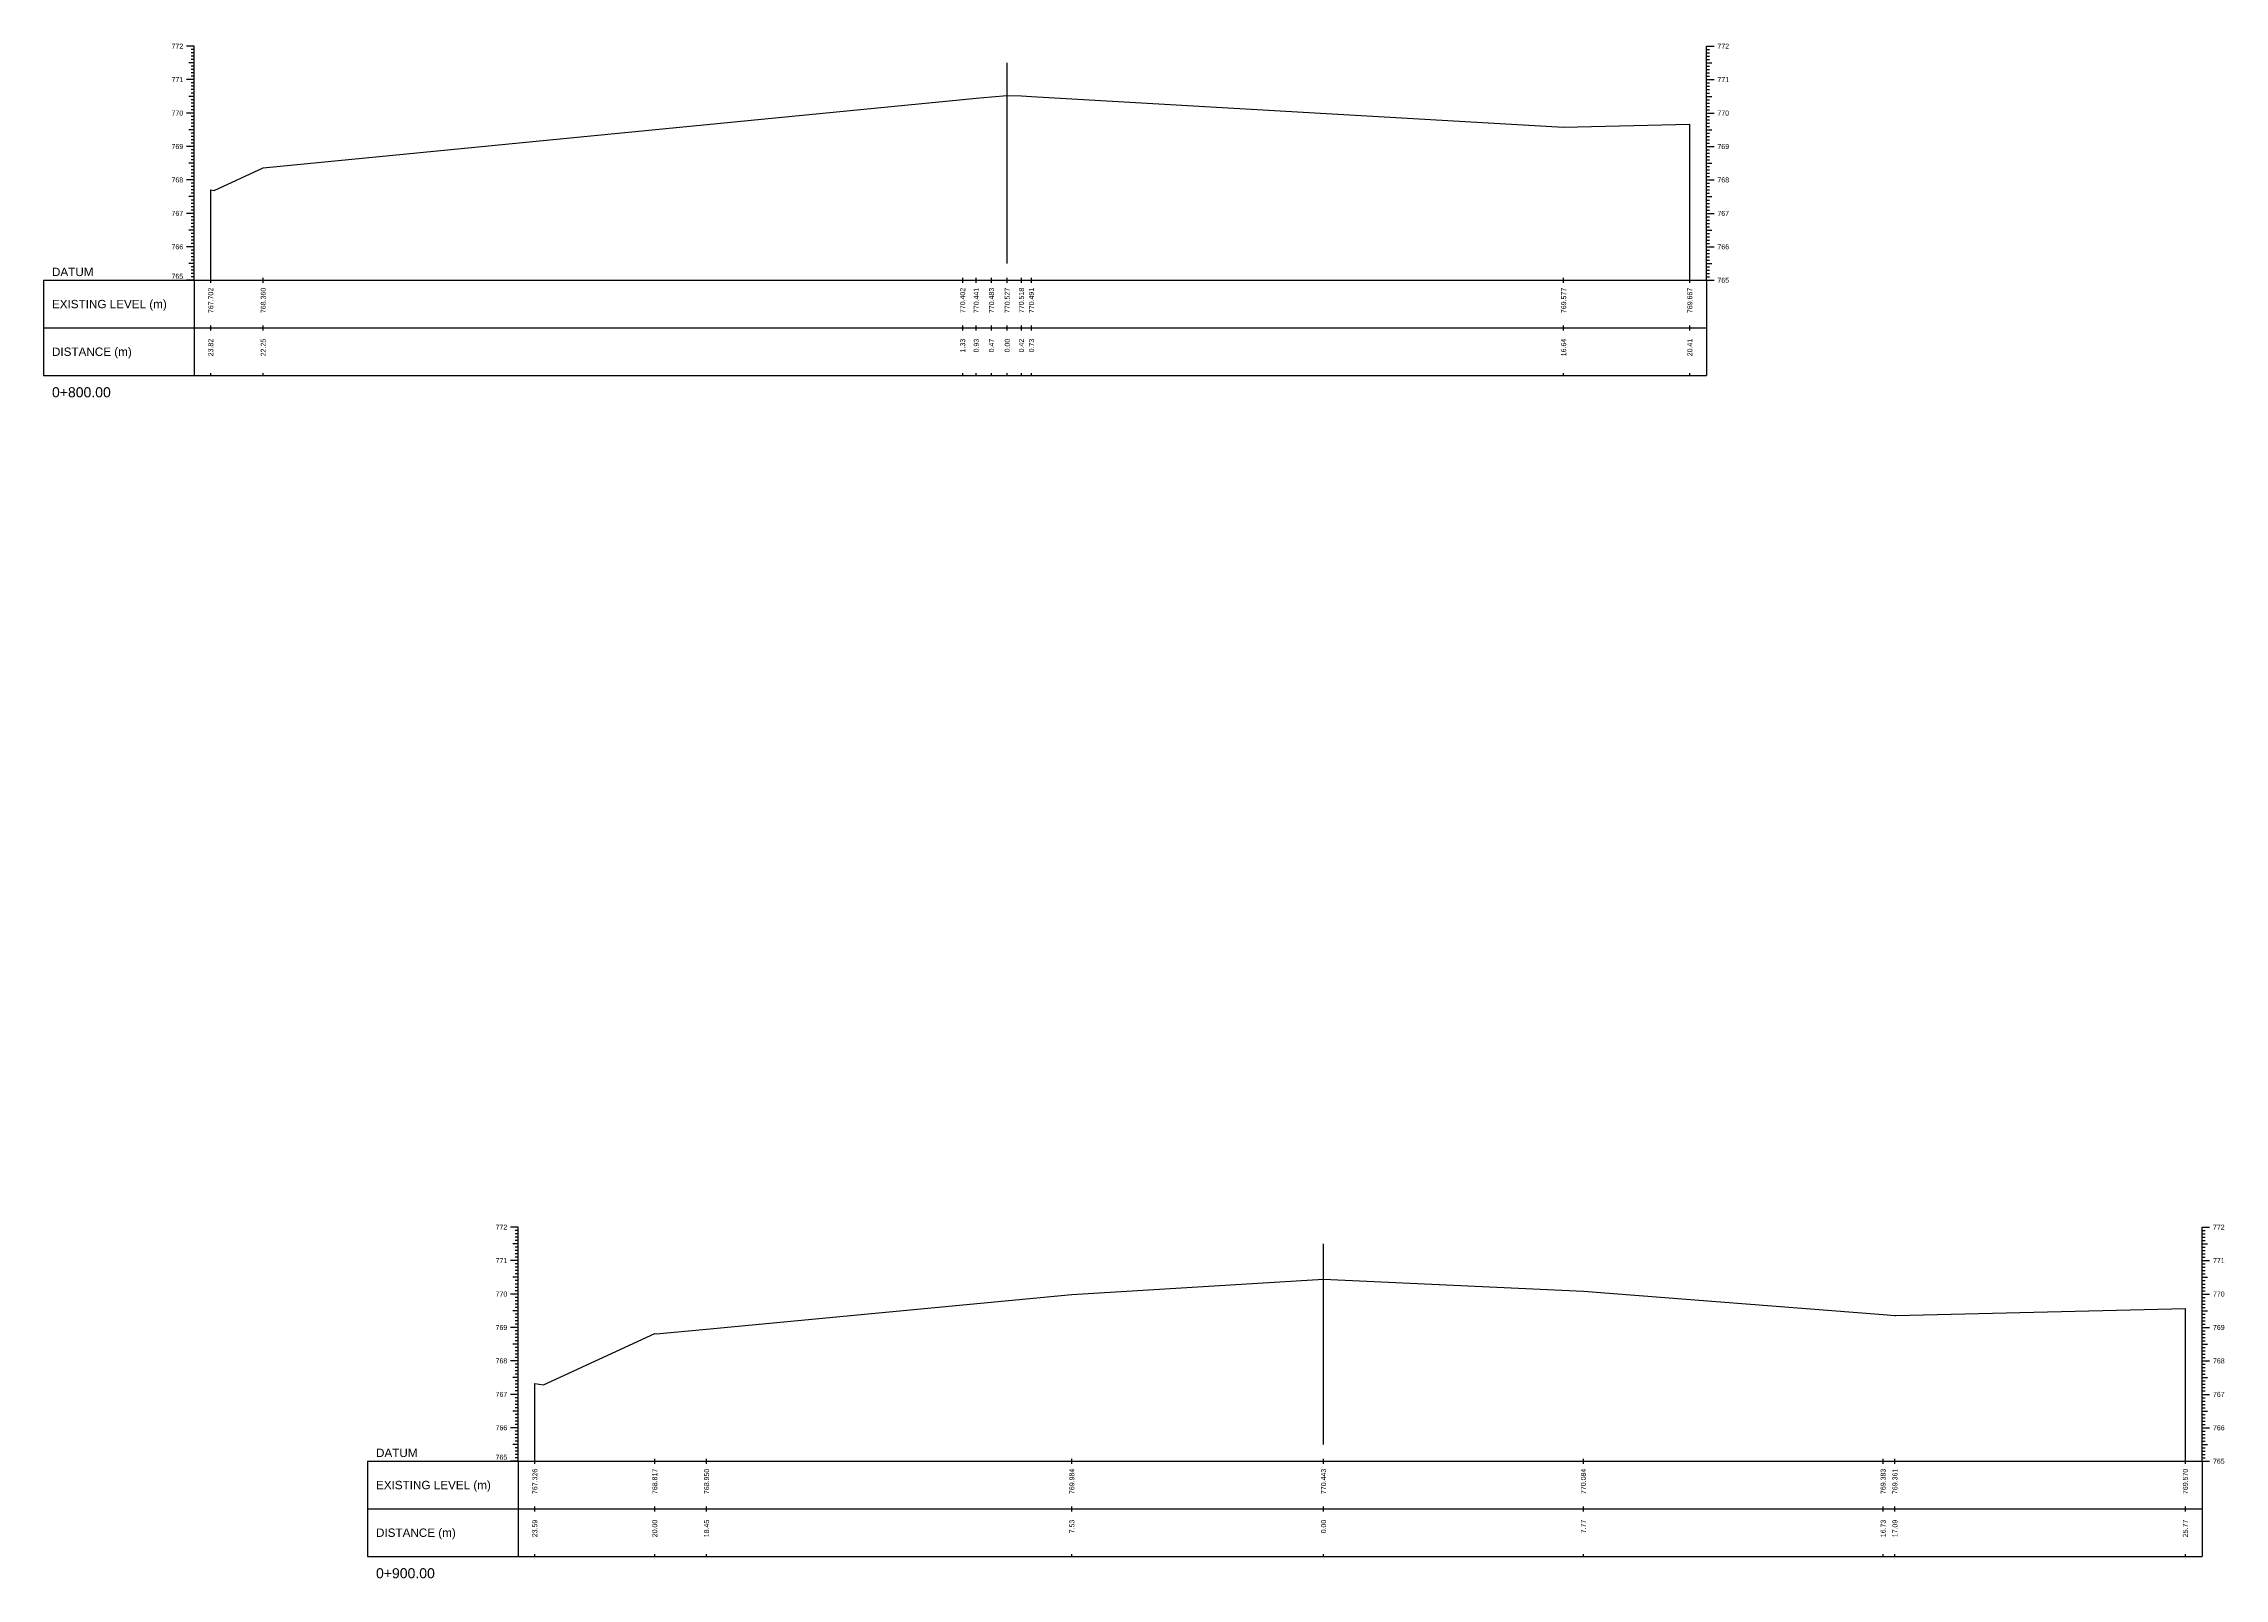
# Model space of a CAD drawing. Header units: millimetres. Extents: x 505 to 14020, y 627 to 6964.
# Drawn here: x 9220 to 9873, y 5780 to 6239 of the extents above; entities that cross this region are included whole.
import ezdxf
from ezdxf.enums import TextEntityAlignment as Align

# ---------------------------------------------------------------- set-up
doc = ezdxf.new("R2010")
doc.units = ezdxf.units.MM
for name, color, linetype in [('CL', 4, 'Continuous'), ('CS_Drawing', 7, 'Continuous'), ('GL', 3, 'Continuous')]:
    doc.layers.add(name, color=color, linetype=linetype)
doc.styles.get("Standard").update_dxf_attribs({"font": 'arial.ttf'})

msp = doc.modelspace()

# ---------------------------------------------------------------- linework, layer by layer
at = {"layer": 'CL', "ltscale": 10}
for p, q in [((9508.518, 6172.928), (9508.518, 6232.928)), ((9603.129, 5819.73), (9603.129, 5879.73))]:
    msp.add_line(p, q, dxfattribs=at)
at = {"layer": 'CS_Drawing'}
for p, q in [((9265.318, 6237.928), (9263.068, 6237.928)), ((9265.318, 6237.928), (9263.743, 6237.928)), ((9265.318, 6237.928), (9264.418, 6237.928)), ((9265.318, 6236.928), (9264.418, 6236.928)), ((9265.318, 6235.928), (9264.418, 6235.928)), ((9265.318, 6167.928), (9265.318, 6237.928)), ((9717.655, 6237.928), (9719.905, 6237.928)), ((9717.655, 6237.928), (9719.23, 6237.928)), ((9717.655, 6237.928), (9718.555, 6237.928)), ((9717.655, 6167.928), (9717.655, 6237.928)), ((9717.655, 6236.928), (9718.555, 6236.928)), ((9717.655, 6235.928), (9718.555, 6235.928)), ((9265.318, 6232.928), (9263.743, 6232.928)), ((9265.318, 6234.928), (9264.418, 6234.928)), ((9265.318, 6233.928), (9264.418, 6233.928)), ((9265.318, 6232.928), (9264.418, 6232.928)), ((9265.318, 6231.928), (9264.418, 6231.928)), ((9265.318, 6230.928), (9264.418, 6230.928)), ((9265.318, 6229.928), (9264.418, 6229.928)), ((9265.318, 6228.928), (9264.418, 6228.928)), ((9717.655, 6234.928), (9718.555, 6234.928)), ((9717.655, 6233.928), (9718.555, 6233.928)), ((9717.655, 6232.928), (9719.23, 6232.928)), ((9717.655, 6232.928), (9718.555, 6232.928)), ((9717.655, 6231.928), (9718.555, 6231.928)), ((9717.655, 6230.928), (9718.555, 6230.928)), ((9717.655, 6229.928), (9718.555, 6229.928)), ((9717.655, 6228.928), (9718.555, 6228.928)), ((9265.318, 6227.928), (9263.068, 6227.928)), ((9265.318, 6227.928), (9263.743, 6227.928)), ((9265.318, 6222.928), (9263.743, 6222.928)), ((9265.318, 6227.928), (9264.418, 6227.928)), ((9265.318, 6226.928), (9264.418, 6226.928)), ((9265.318, 6225.928), (9264.418, 6225.928)), ((9265.318, 6224.928), (9264.418, 6224.928)), ((9265.318, 6223.928), (9264.418, 6223.928)), ((9265.318, 6222.928), (9264.418, 6222.928)), ((9717.655, 6227.928), (9719.905, 6227.928)), ((9717.655, 6227.928), (9719.23, 6227.928)), ((9717.655, 6227.928), (9718.555, 6227.928)), ((9717.655, 6226.928), (9718.555, 6226.928)), ((9717.655, 6225.928), (9718.555, 6225.928)), ((9717.655, 6224.928), (9718.555, 6224.928)), ((9717.655, 6223.928), (9718.555, 6223.928)), ((9717.655, 6222.928), (9719.23, 6222.928)), ((9717.655, 6222.928), (9718.555, 6222.928)), ((9265.318, 6217.928), (9263.068, 6217.928)), ((9265.318, 6217.928), (9263.743, 6217.928)), ((9265.318, 6221.928), (9264.418, 6221.928)), ((9265.318, 6220.928), (9264.418, 6220.928)), ((9265.318, 6219.928), (9264.418, 6219.928)), ((9265.318, 6218.928), (9264.418, 6218.928)), ((9265.318, 6217.928), (9264.418, 6217.928)), ((9265.318, 6216.928), (9264.418, 6216.928)), ((9265.318, 6215.928), (9264.418, 6215.928)), ((9717.655, 6221.928), (9718.555, 6221.928)), ((9717.655, 6220.928), (9718.555, 6220.928)), ((9717.655, 6219.928), (9718.555, 6219.928)), ((9717.655, 6218.928), (9718.555, 6218.928)), ((9717.655, 6217.928), (9719.905, 6217.928)), ((9717.655, 6217.928), (9719.23, 6217.928)), ((9717.655, 6217.928), (9718.555, 6217.928)), ((9717.655, 6216.928), (9718.555, 6216.928)), ((9717.655, 6215.928), (9718.555, 6215.928)), ((9265.318, 6212.928), (9263.743, 6212.928)), ((9265.318, 6214.928), (9264.418, 6214.928)), ((9265.318, 6213.928), (9264.418, 6213.928)), ((9265.318, 6212.928), (9264.418, 6212.928)), ((9265.318, 6211.928), (9264.418, 6211.928)), ((9265.318, 6210.928), (9264.418, 6210.928)), ((9265.318, 6209.928), (9264.418, 6209.928)), ((9712.655, 6167.928), (9712.655, 6214.598)), ((9717.655, 6214.928), (9718.555, 6214.928)), ((9717.655, 6213.928), (9718.555, 6213.928)), ((9717.655, 6212.928), (9719.23, 6212.928)), ((9717.655, 6212.928), (9718.555, 6212.928)), ((9717.655, 6211.928), (9718.555, 6211.928)), ((9717.655, 6210.928), (9718.555, 6210.928)), ((9717.655, 6209.928), (9718.555, 6209.928)), ((9265.318, 6207.928), (9263.068, 6207.928)), ((9265.318, 6207.928), (9263.743, 6207.928)), ((9265.318, 6202.928), (9263.743, 6202.928)), ((9265.318, 6208.928), (9264.418, 6208.928)), ((9265.318, 6207.928), (9264.418, 6207.928)), ((9265.318, 6206.928), (9264.418, 6206.928)), ((9265.318, 6205.928), (9264.418, 6205.928)), ((9265.318, 6204.928), (9264.418, 6204.928)), ((9265.318, 6203.928), (9264.418, 6203.928)), ((9265.318, 6202.928), (9264.418, 6202.928)), ((9717.655, 6208.928), (9718.555, 6208.928)), ((9717.655, 6207.928), (9719.905, 6207.928)), ((9717.655, 6207.928), (9719.23, 6207.928)), ((9717.655, 6207.928), (9718.555, 6207.928)), ((9717.655, 6206.928), (9718.555, 6206.928)), ((9717.655, 6205.928), (9718.555, 6205.928)), ((9717.655, 6204.928), (9718.555, 6204.928)), ((9717.655, 6203.928), (9718.555, 6203.928)), ((9717.655, 6202.928), (9719.23, 6202.928)), ((9717.655, 6202.928), (9718.555, 6202.928)), ((9265.318, 6197.928), (9263.068, 6197.928)), ((9265.318, 6197.928), (9263.743, 6197.928)), ((9265.318, 6201.928), (9264.418, 6201.928)), ((9265.318, 6200.928), (9264.418, 6200.928)), ((9265.318, 6199.928), (9264.418, 6199.928)), ((9265.318, 6198.928), (9264.418, 6198.928)), ((9265.318, 6197.928), (9264.418, 6197.928)), ((9265.318, 6196.928), (9264.418, 6196.928)), ((9717.655, 6201.928), (9718.555, 6201.928)), ((9717.655, 6200.928), (9718.555, 6200.928)), ((9717.655, 6199.928), (9718.555, 6199.928)), ((9717.655, 6198.928), (9718.555, 6198.928)), ((9717.655, 6197.928), (9719.905, 6197.928)), ((9717.655, 6197.928), (9719.23, 6197.928)), ((9717.655, 6197.928), (9718.555, 6197.928)), ((9717.655, 6196.928), (9718.555, 6196.928)), ((9265.318, 6192.928), (9263.743, 6192.928)), ((9265.318, 6195.928), (9264.418, 6195.928)), ((9265.318, 6194.928), (9264.418, 6194.928)), ((9265.318, 6193.928), (9264.418, 6193.928)), ((9265.318, 6192.928), (9264.418, 6192.928)), ((9265.318, 6191.928), (9264.418, 6191.928)), ((9265.318, 6190.928), (9264.418, 6190.928)), ((9265.318, 6189.928), (9264.418, 6189.928)), ((9270.318, 6167.928), (9270.318, 6194.948)), ((9717.655, 6195.928), (9718.555, 6195.928)), ((9717.655, 6194.928), (9718.555, 6194.928)), ((9717.655, 6193.928), (9718.555, 6193.928)), ((9717.655, 6192.928), (9719.23, 6192.928)), ((9717.655, 6192.928), (9718.555, 6192.928)), ((9717.655, 6191.928), (9718.555, 6191.928)), ((9717.655, 6190.928), (9718.555, 6190.928)), ((9717.655, 6189.928), (9718.555, 6189.928)), ((9265.318, 6187.928), (9263.068, 6187.928)), ((9265.318, 6187.928), (9263.743, 6187.928)), ((9265.318, 6188.928), (9264.418, 6188.928)), ((9265.318, 6187.928), (9264.418, 6187.928)), ((9265.318, 6186.928), (9264.418, 6186.928)), ((9265.318, 6185.928), (9264.418, 6185.928)), ((9265.318, 6184.928), (9264.418, 6184.928)), ((9265.318, 6183.928), (9264.418, 6183.928)), ((9717.655, 6188.928), (9718.555, 6188.928)), ((9717.655, 6187.928), (9719.905, 6187.928)), ((9717.655, 6187.928), (9719.23, 6187.928)), ((9717.655, 6187.928), (9718.555, 6187.928)), ((9717.655, 6186.928), (9718.555, 6186.928)), ((9717.655, 6185.928), (9718.555, 6185.928)), ((9717.655, 6184.928), (9718.555, 6184.928)), ((9717.655, 6183.928), (9718.555, 6183.928)), ((9265.318, 6177.928), (9263.068, 6177.928)), ((9265.318, 6182.928), (9263.743, 6182.928)), ((9265.318, 6177.928), (9263.743, 6177.928)), ((9265.318, 6182.928), (9264.418, 6182.928)), ((9265.318, 6181.928), (9264.418, 6181.928)), ((9265.318, 6180.928), (9264.418, 6180.928)), ((9265.318, 6179.928), (9264.418, 6179.928)), ((9265.318, 6178.928), (9264.418, 6178.928)), ((9265.318, 6177.928), (9264.418, 6177.928)), ((9265.318, 6176.928), (9264.418, 6176.928)), ((9717.655, 6182.928), (9719.23, 6182.928)), ((9717.655, 6182.928), (9718.555, 6182.928)), ((9717.655, 6181.928), (9718.555, 6181.928)), ((9717.655, 6180.928), (9718.555, 6180.928)), ((9717.655, 6179.928), (9718.555, 6179.928)), ((9717.655, 6178.928), (9718.555, 6178.928)), ((9717.655, 6177.928), (9719.905, 6177.928)), ((9717.655, 6177.928), (9719.23, 6177.928)), ((9717.655, 6177.928), (9718.555, 6177.928)), ((9717.655, 6176.928), (9718.555, 6176.928)), ((9265.318, 6172.928), (9263.743, 6172.928)), ((9265.318, 6175.928), (9264.418, 6175.928)), ((9265.318, 6174.928), (9264.418, 6174.928)), ((9265.318, 6173.928), (9264.418, 6173.928)), ((9265.318, 6172.928), (9264.418, 6172.928)), ((9265.318, 6171.928), (9264.418, 6171.928)), ((9265.318, 6170.928), (9264.418, 6170.928)), ((9717.655, 6175.928), (9718.555, 6175.928)), ((9717.655, 6174.928), (9718.555, 6174.928)), ((9717.655, 6173.928), (9718.555, 6173.928)), ((9717.655, 6172.928), (9719.23, 6172.928)), ((9717.655, 6172.928), (9718.555, 6172.928)), ((9717.655, 6171.928), (9718.555, 6171.928)), ((9717.655, 6170.928), (9718.555, 6170.928)), ((9220.318, 6167.928), (9265.318, 6167.928)), ((9220.318, 6167.928), (9220.318, 6139.428)), ((9265.318, 6167.928), (9263.068, 6167.928)), ((9265.318, 6167.928), (9263.743, 6167.928)), ((9265.318, 6169.928), (9264.418, 6169.928)), ((9265.318, 6168.928), (9264.418, 6168.928)), ((9265.318, 6167.928), (9264.418, 6167.928)), ((9265.318, 6167.928), (9717.655, 6167.928)), ((9265.318, 6167.928), (9265.318, 6139.428)), ((9270.318, 6167.178), (9270.318, 6168.678)), ((9286.007, 6167.178), (9286.007, 6168.678)), ((9495.188, 6167.178), (9495.188, 6168.678)), ((9499.249, 6167.178), (9499.249, 6168.678)), ((9503.826, 6167.178), (9503.826, 6168.678)), ((9508.515, 6167.178), (9508.515, 6168.678)), ((9512.768, 6167.178), (9512.768, 6168.678)), ((9515.774, 6167.178), (9515.774, 6168.678)), ((9674.927, 6167.178), (9674.927, 6168.678)), ((9712.655, 6167.178), (9712.655, 6168.678)), ((9717.655, 6169.928), (9718.555, 6169.928)), ((9717.655, 6168.928), (9718.555, 6168.928)), ((9717.655, 6167.928), (9719.905, 6167.928)), ((9717.655, 6167.928), (9719.23, 6167.928)), ((9717.655, 6167.928), (9718.555, 6167.928)), ((9717.655, 6167.928), (9717.655, 6139.428)), ((9220.318, 6153.678), (9265.318, 6153.678)), ((9265.318, 6153.678), (9717.655, 6153.678)), ((9265.318, 6153.678), (9717.655, 6153.678)), ((9270.318, 6152.928), (9270.318, 6154.428)), ((9286.007, 6152.928), (9286.007, 6154.428)), ((9495.188, 6152.928), (9495.188, 6154.428)), ((9499.249, 6152.928), (9499.249, 6154.428)), ((9503.826, 6152.928), (9503.826, 6154.428)), ((9508.515, 6152.928), (9508.515, 6154.428)), ((9512.768, 6152.928), (9512.768, 6154.428)), ((9515.774, 6152.928), (9515.774, 6154.428)), ((9674.927, 6152.928), (9674.927, 6154.428)), ((9712.655, 6152.928), (9712.655, 6154.428)), ((9220.318, 6139.428), (9265.318, 6139.428)), ((9265.318, 6139.428), (9717.655, 6139.428)), ((9270.318, 6139.428), (9270.318, 6140.178)), ((9286.007, 6139.428), (9286.007, 6140.178)), ((9495.188, 6139.428), (9495.188, 6140.178)), ((9499.249, 6139.428), (9499.249, 6140.178)), ((9503.826, 6139.428), (9503.826, 6140.178)), ((9508.515, 6139.428), (9508.515, 6140.178)), ((9512.768, 6139.428), (9512.768, 6140.178)), ((9515.774, 6139.428), (9515.774, 6140.178)), ((9674.927, 6139.428), (9674.927, 6140.178)), ((9712.655, 6139.428), (9712.655, 6140.178)), ((9362.229, 5884.73), (9359.979, 5884.73)), ((9362.229, 5884.73), (9360.654, 5884.73)), ((9362.229, 5884.73), (9361.329, 5884.73)), ((9362.229, 5883.73), (9361.329, 5883.73)), ((9362.229, 5814.73), (9362.229, 5884.73)), ((9865.869, 5884.73), (9868.119, 5884.73)), ((9865.869, 5884.73), (9867.444, 5884.73)), ((9865.869, 5884.73), (9866.769, 5884.73)), ((9865.869, 5814.73), (9865.869, 5884.73)), ((9865.869, 5883.73), (9866.769, 5883.73)), ((9362.229, 5879.73), (9360.654, 5879.73)), ((9362.229, 5882.73), (9361.329, 5882.73)), ((9362.229, 5881.73), (9361.329, 5881.73)), ((9362.229, 5880.73), (9361.329, 5880.73)), ((9362.229, 5879.73), (9361.329, 5879.73)), ((9362.229, 5878.73), (9361.329, 5878.73)), ((9362.229, 5877.73), (9361.329, 5877.73)), ((9362.229, 5876.73), (9361.329, 5876.73)), ((9865.869, 5882.73), (9866.769, 5882.73)), ((9865.869, 5881.73), (9866.769, 5881.73)), ((9865.869, 5880.73), (9866.769, 5880.73)), ((9865.869, 5879.73), (9867.444, 5879.73)), ((9865.869, 5879.73), (9866.769, 5879.73)), ((9865.869, 5878.73), (9866.769, 5878.73)), ((9865.869, 5877.73), (9866.769, 5877.73)), ((9865.869, 5876.73), (9866.769, 5876.73)), ((9362.229, 5874.73), (9359.979, 5874.73)), ((9362.229, 5874.73), (9360.654, 5874.73)), ((9362.229, 5875.73), (9361.329, 5875.73)), ((9362.229, 5874.73), (9361.329, 5874.73)), ((9362.229, 5873.73), (9361.329, 5873.73)), ((9362.229, 5872.73), (9361.329, 5872.73)), ((9362.229, 5871.73), (9361.329, 5871.73)), ((9362.229, 5870.73), (9361.329, 5870.73)), ((9865.869, 5875.73), (9866.769, 5875.73)), ((9865.869, 5874.73), (9868.119, 5874.73)), ((9865.869, 5874.73), (9867.444, 5874.73)), ((9865.869, 5874.73), (9866.769, 5874.73)), ((9865.869, 5873.73), (9866.769, 5873.73)), ((9865.869, 5872.73), (9866.769, 5872.73)), ((9865.869, 5871.73), (9866.769, 5871.73)), ((9865.869, 5870.73), (9866.769, 5870.73)), ((9362.229, 5864.73), (9359.979, 5864.73)), ((9362.229, 5869.73), (9360.654, 5869.73)), ((9362.229, 5864.73), (9360.654, 5864.73)), ((9362.229, 5869.73), (9361.329, 5869.73)), ((9362.229, 5868.73), (9361.329, 5868.73)), ((9362.229, 5867.73), (9361.329, 5867.73)), ((9362.229, 5866.73), (9361.329, 5866.73)), ((9362.229, 5865.73), (9361.329, 5865.73)), ((9362.229, 5864.73), (9361.329, 5864.73)), ((9362.229, 5863.73), (9361.329, 5863.73)), ((9865.869, 5869.73), (9867.444, 5869.73)), ((9865.869, 5869.73), (9866.769, 5869.73)), ((9865.869, 5868.73), (9866.769, 5868.73)), ((9865.869, 5867.73), (9866.769, 5867.73)), ((9865.869, 5866.73), (9866.769, 5866.73)), ((9865.869, 5865.73), (9866.769, 5865.73)), ((9865.869, 5864.73), (9868.119, 5864.73)), ((9865.869, 5864.73), (9867.444, 5864.73)), ((9865.869, 5864.73), (9866.769, 5864.73)), ((9865.869, 5863.73), (9866.769, 5863.73)), ((9362.229, 5859.73), (9360.654, 5859.73)), ((9362.229, 5862.73), (9361.329, 5862.73)), ((9362.229, 5861.73), (9361.329, 5861.73)), ((9362.229, 5860.73), (9361.329, 5860.73)), ((9362.229, 5859.73), (9361.329, 5859.73)), ((9362.229, 5858.73), (9361.329, 5858.73)), ((9362.229, 5857.73), (9361.329, 5857.73)), ((9860.869, 5814.73), (9860.869, 5860.43)), ((9865.869, 5862.73), (9866.769, 5862.73)), ((9865.869, 5861.73), (9866.769, 5861.73)), ((9865.869, 5860.73), (9866.769, 5860.73)), ((9865.869, 5859.73), (9867.444, 5859.73)), ((9865.869, 5859.73), (9866.769, 5859.73)), ((9865.869, 5858.73), (9866.769, 5858.73)), ((9865.869, 5857.73), (9866.769, 5857.73)), ((9362.229, 5854.73), (9359.979, 5854.73)), ((9362.229, 5854.73), (9360.654, 5854.73)), ((9362.229, 5856.73), (9361.329, 5856.73)), ((9362.229, 5855.73), (9361.329, 5855.73)), ((9362.229, 5854.73), (9361.329, 5854.73)), ((9362.229, 5853.73), (9361.329, 5853.73)), ((9362.229, 5852.73), (9361.329, 5852.73)), ((9362.229, 5851.73), (9361.329, 5851.73)), ((9362.229, 5850.73), (9361.329, 5850.73)), ((9865.869, 5856.73), (9866.769, 5856.73)), ((9865.869, 5855.73), (9866.769, 5855.73)), ((9865.869, 5854.73), (9868.119, 5854.73)), ((9865.869, 5854.73), (9867.444, 5854.73)), ((9865.869, 5854.73), (9866.769, 5854.73)), ((9865.869, 5853.73), (9866.769, 5853.73)), ((9865.869, 5852.73), (9866.769, 5852.73)), ((9865.869, 5851.73), (9866.769, 5851.73)), ((9865.869, 5850.73), (9866.769, 5850.73)), ((9362.229, 5844.73), (9359.979, 5844.73)), ((9362.229, 5849.73), (9360.654, 5849.73)), ((9362.229, 5844.73), (9360.654, 5844.73)), ((9362.229, 5849.73), (9361.329, 5849.73)), ((9362.229, 5848.73), (9361.329, 5848.73)), ((9362.229, 5847.73), (9361.329, 5847.73)), ((9362.229, 5846.73), (9361.329, 5846.73)), ((9362.229, 5845.73), (9361.329, 5845.73)), ((9362.229, 5844.73), (9361.329, 5844.73)), ((9865.869, 5849.73), (9867.444, 5849.73)), ((9865.869, 5849.73), (9866.769, 5849.73)), ((9865.869, 5848.73), (9866.769, 5848.73)), ((9865.869, 5847.73), (9866.769, 5847.73)), ((9865.869, 5846.73), (9866.769, 5846.73)), ((9865.869, 5845.73), (9866.769, 5845.73)), ((9865.869, 5844.73), (9868.119, 5844.73)), ((9865.869, 5844.73), (9867.444, 5844.73)), ((9865.869, 5844.73), (9866.769, 5844.73)), ((9362.229, 5839.73), (9360.654, 5839.73)), ((9362.229, 5843.73), (9361.329, 5843.73)), ((9362.229, 5842.73), (9361.329, 5842.73)), ((9362.229, 5841.73), (9361.329, 5841.73)), ((9362.229, 5840.73), (9361.329, 5840.73)), ((9362.229, 5839.73), (9361.329, 5839.73)), ((9362.229, 5838.73), (9361.329, 5838.73)), ((9362.229, 5837.73), (9361.329, 5837.73)), ((9367.229, 5814.73), (9367.229, 5837.99)), ((9865.869, 5843.73), (9866.769, 5843.73)), ((9865.869, 5842.73), (9866.769, 5842.73)), ((9865.869, 5841.73), (9866.769, 5841.73)), ((9865.869, 5840.73), (9866.769, 5840.73)), ((9865.869, 5839.73), (9867.444, 5839.73)), ((9865.869, 5839.73), (9866.769, 5839.73)), ((9865.869, 5838.73), (9866.769, 5838.73)), ((9865.869, 5837.73), (9866.769, 5837.73)), ((9362.229, 5834.73), (9359.979, 5834.73)), ((9362.229, 5834.73), (9360.654, 5834.73)), ((9362.229, 5836.73), (9361.329, 5836.73)), ((9362.229, 5835.73), (9361.329, 5835.73)), ((9362.229, 5834.73), (9361.329, 5834.73)), ((9362.229, 5833.73), (9361.329, 5833.73)), ((9362.229, 5832.73), (9361.329, 5832.73)), ((9362.229, 5831.73), (9361.329, 5831.73)), ((9865.869, 5836.73), (9866.769, 5836.73)), ((9865.869, 5835.73), (9866.769, 5835.73)), ((9865.869, 5834.73), (9868.119, 5834.73)), ((9865.869, 5834.73), (9867.444, 5834.73)), ((9865.869, 5834.73), (9866.769, 5834.73)), ((9865.869, 5833.73), (9866.769, 5833.73)), ((9865.869, 5832.73), (9866.769, 5832.73)), ((9865.869, 5831.73), (9866.769, 5831.73)), ((9362.229, 5824.73), (9359.979, 5824.73)), ((9362.229, 5829.73), (9360.654, 5829.73)), ((9362.229, 5824.73), (9360.654, 5824.73)), ((9362.229, 5830.73), (9361.329, 5830.73)), ((9362.229, 5829.73), (9361.329, 5829.73)), ((9362.229, 5828.73), (9361.329, 5828.73)), ((9362.229, 5827.73), (9361.329, 5827.73)), ((9362.229, 5826.73), (9361.329, 5826.73)), ((9362.229, 5825.73), (9361.329, 5825.73)), ((9362.229, 5824.73), (9361.329, 5824.73)), ((9865.869, 5830.73), (9866.769, 5830.73)), ((9865.869, 5829.73), (9867.444, 5829.73)), ((9865.869, 5829.73), (9866.769, 5829.73)), ((9865.869, 5828.73), (9866.769, 5828.73)), ((9865.869, 5827.73), (9866.769, 5827.73)), ((9865.869, 5826.73), (9866.769, 5826.73)), ((9865.869, 5825.73), (9866.769, 5825.73)), ((9865.869, 5824.73), (9868.119, 5824.73)), ((9865.869, 5824.73), (9867.444, 5824.73)), ((9865.869, 5824.73), (9866.769, 5824.73)), ((9362.229, 5819.73), (9360.654, 5819.73)), ((9362.229, 5823.73), (9361.329, 5823.73)), ((9362.229, 5822.73), (9361.329, 5822.73)), ((9362.229, 5821.73), (9361.329, 5821.73)), ((9362.229, 5820.73), (9361.329, 5820.73)), ((9362.229, 5819.73), (9361.329, 5819.73)), ((9362.229, 5818.73), (9361.329, 5818.73)), ((9865.869, 5823.73), (9866.769, 5823.73)), ((9865.869, 5822.73), (9866.769, 5822.73)), ((9865.869, 5821.73), (9866.769, 5821.73)), ((9865.869, 5820.73), (9866.769, 5820.73)), ((9865.869, 5819.73), (9867.444, 5819.73)), ((9865.869, 5819.73), (9866.769, 5819.73)), ((9865.869, 5818.73), (9866.769, 5818.73)), ((9317.229, 5814.73), (9362.229, 5814.73)), ((9317.229, 5814.73), (9317.229, 5786.23)), ((9362.229, 5814.73), (9359.979, 5814.73)), ((9362.229, 5814.73), (9360.654, 5814.73)), ((9362.229, 5817.73), (9361.329, 5817.73)), ((9362.229, 5816.73), (9361.329, 5816.73)), ((9362.229, 5815.73), (9361.329, 5815.73)), ((9362.229, 5814.73), (9361.329, 5814.73)), ((9362.229, 5814.73), (9865.869, 5814.73)), ((9362.229, 5814.73), (9362.229, 5786.23)), ((9367.229, 5813.98), (9367.229, 5815.48)), ((9403.095, 5813.98), (9403.095, 5815.48)), ((9418.594, 5813.98), (9418.594, 5815.48)), ((9527.848, 5813.98), (9527.848, 5815.48)), ((9603.128, 5813.98), (9603.128, 5815.48)), ((9680.832, 5813.98), (9680.832, 5815.48)), ((9770.474, 5813.98), (9770.474, 5815.48)), ((9774.012, 5813.98), (9774.012, 5815.48)), ((9860.869, 5813.98), (9860.869, 5815.48)), ((9865.869, 5817.73), (9866.769, 5817.73)), ((9865.869, 5816.73), (9866.769, 5816.73)), ((9865.869, 5815.73), (9866.769, 5815.73)), ((9865.869, 5814.73), (9868.119, 5814.73)), ((9865.869, 5814.73), (9867.444, 5814.73)), ((9865.869, 5814.73), (9866.769, 5814.73)), ((9865.869, 5814.73), (9865.869, 5786.23)), ((9317.229, 5800.48), (9362.229, 5800.48)), ((9362.229, 5800.48), (9865.869, 5800.48)), ((9362.229, 5800.48), (9865.869, 5800.48)), ((9367.229, 5799.73), (9367.229, 5801.23)), ((9403.095, 5799.73), (9403.095, 5801.23)), ((9418.594, 5799.73), (9418.594, 5801.23)), ((9527.848, 5799.73), (9527.848, 5801.23)), ((9603.128, 5799.73), (9603.128, 5801.23)), ((9680.832, 5799.73), (9680.832, 5801.23)), ((9770.474, 5799.73), (9770.474, 5801.23)), ((9774.012, 5799.73), (9774.012, 5801.23)), ((9860.869, 5799.73), (9860.869, 5801.23)), ((9317.229, 5786.23), (9362.229, 5786.23)), ((9362.229, 5786.23), (9865.869, 5786.23)), ((9367.229, 5786.23), (9367.229, 5786.98)), ((9403.095, 5786.23), (9403.095, 5786.98)), ((9418.594, 5786.23), (9418.594, 5786.98)), ((9527.848, 5786.23), (9527.848, 5786.98)), ((9603.128, 5786.23), (9603.128, 5786.98)), ((9680.832, 5786.23), (9680.832, 5786.98)), ((9770.474, 5786.23), (9770.474, 5786.98)), ((9774.012, 5786.23), (9774.012, 5786.98)), ((9860.869, 5786.23), (9860.869, 5786.98))]:
    msp.add_line(p, q, dxfattribs=at)
at = {"layer": 'GL'}
for points in [[(9270.318, 6194.948), (9271.366, 6194.788), (9286.007, 6201.528), (9495.188, 6221.948), (9499.249, 6222.338), (9503.826, 6222.758), (9508.515, 6223.198), (9512.768, 6223.108), (9515.774, 6222.838), (9674.927, 6213.698), (9712.655, 6214.598)], [(9367.229, 5837.99), (9369.86, 5837.62), (9403.095, 5852.9), (9403.509, 5852.85), (9418.594, 5854.23), (9527.848, 5864.57), (9603.128, 5869.16), (9680.832, 5865.57), (9770.474, 5858.56), (9774.012, 5858.34), (9774.237, 5858.35), (9860.869, 5860.43)]]:
    msp.add_lwpolyline(points, dxfattribs=at)

# ---------------------------------------------------------------- texts
at = {"layer": 'CS_Drawing'}
for s, p in [('772', (9262.068, 6237.928)), ('771', (9262.068, 6227.928)), ('770', (9262.068, 6217.928)), ('769', (9262.068, 6207.928)), ('768', (9262.068, 6197.928)), ('767', (9262.068, 6187.928)), ('766', (9262.068, 6177.928)), ('772', (9358.979, 5884.73)), ('771', (9358.979, 5874.73)), ('770', (9358.979, 5864.73)), ('769', (9358.979, 5854.73)), ('768', (9358.979, 5844.73)), ('767', (9358.979, 5834.73)), ('766', (9358.979, 5824.73))]:
    msp.add_text(s, height=1.5, dxfattribs=at).set_placement(p, align=Align.MIDDLE_RIGHT)
for s, height, p in [('772', 1.5, (9720.905, 6237.928)), ('771', 1.5, (9720.905, 6227.928)), ('770', 1.5, (9720.905, 6217.928)), ('769', 1.5, (9720.905, 6207.928)), ('768', 1.5, (9720.905, 6197.928)), ('767', 1.5, (9720.905, 6187.928)), ('766', 1.5, (9720.905, 6177.928)), ('DATUM', 2.5, (9222.818, 6170.428)), ('765', 1.5, (9720.905, 6167.928)), ('765', 1.5, (9720.905, 6167.928)), ('EXISTING LEVEL (m)', 2.5, (9222.818, 6160.803)), ('DISTANCE (m)', 2.5, (9222.818, 6146.553)), ('0+800.00', 3, (9222.818, 6134.428)), ('772', 1.5, (9869.119, 5884.73)), ('771', 1.5, (9869.119, 5874.73)), ('770', 1.5, (9869.119, 5864.73)), ('769', 1.5, (9869.119, 5854.73)), ('768', 1.5, (9869.119, 5844.73)), ('767', 1.5, (9869.119, 5834.73)), ('766', 1.5, (9869.119, 5824.73)), ('DATUM', 2.5, (9319.729, 5817.23)), ('765', 1.5, (9869.119, 5814.73)), ('765', 1.5, (9869.119, 5814.73)), ('EXISTING LEVEL (m)', 2.5, (9319.729, 5807.605)), ('DISTANCE (m)', 2.5, (9319.729, 5793.355)), ('0+900.00', 3, (9319.729, 5781.23))]:
    msp.add_text(s, height=height, dxfattribs=at).set_placement(p, align=Align.MIDDLE_LEFT)
for p in [(9262.068, 6168.378), (9358.979, 5815.18)]:
    msp.add_text('765', height=1.5, dxfattribs=at).set_placement(p, align=Align.RIGHT)
for s, p in [('767.702', (9270.318, 6165.678)), ('768.360', (9286.007, 6165.678)), ('770.402', (9495.188, 6165.678)), ('770.441', (9499.249, 6165.678)), ('770.483', (9503.826, 6165.678)), ('770.527', (9508.515, 6165.678)), ('770.518', (9512.768, 6165.678)), ('770.491', (9515.774, 6165.678)), ('769.577', (9674.927, 6165.678)), ('769.667', (9712.655, 6165.678)), ('23.82', (9270.318, 6150.428)), ('22.25', (9286.007, 6150.428)), ('1.33', (9495.188, 6150.428)), ('0.93', (9499.249, 6150.428)), ('0.47', (9503.826, 6150.428)), ('0.00', (9508.515, 6150.428)), ('0.42', (9512.768, 6150.428)), ('0.73', (9515.774, 6150.428)), ('16.64', (9674.927, 6150.428)), ('20.41', (9712.655, 6150.428)), ('767.326', (9367.229, 5812.48)), ('768.817', (9403.095, 5812.48)), ('768.950', (9418.594, 5812.48)), ('769.984', (9527.848, 5812.48)), ('770.443', (9603.128, 5812.48)), ('770.084', (9680.832, 5812.48)), ('769.383', (9770.474, 5812.48)), ('769.361', (9774.012, 5812.48)), ('769.570', (9860.869, 5812.48)), ('23.59', (9367.229, 5797.23)), ('20.00', (9403.095, 5797.23)), ('18.45', (9418.594, 5797.23)), ('7.53', (9527.848, 5797.23)), ('0.00', (9603.128, 5797.23)), ('7.77', (9680.832, 5797.23)), ('16.73', (9770.474, 5797.23)), ('17.09', (9774.012, 5797.23)), ('25.77', (9860.869, 5797.23))]:
    msp.add_text(s, height=1.5, rotation=90, dxfattribs=at).set_placement(p, align=Align.MIDDLE_RIGHT)

doc.saveas('drawing.dxf')
